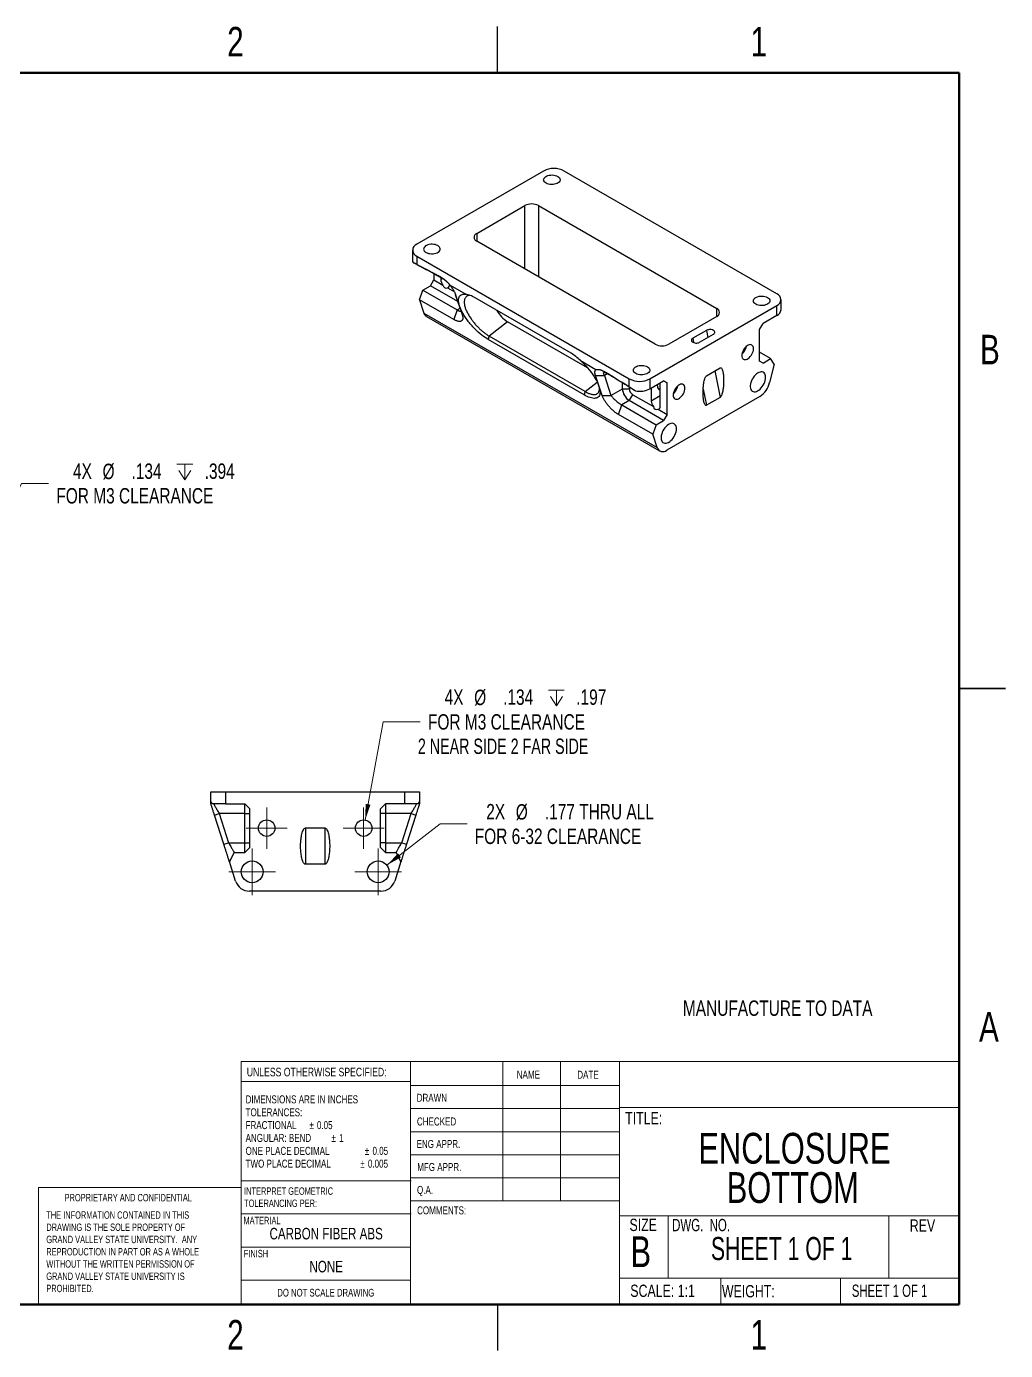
# Model space of a CAD drawing. Header units: inches. Extents: x 0.1 to 16.9, y 0.1 to 10.9.
# Drawn here: x 8.93 to 16.88, y 0.12 to 10.88 of the extents above; entities that cross this region are included whole.
import ezdxf

# ---------------------------------------------------------------- set-up
doc = ezdxf.new("R2010")
doc.units = ezdxf.units.IN
doc.header["$MEASUREMENT"] = 0
doc.styles.add('SLDTEXTSTYLE0', font='TXT', dxfattribs={"width": 0.75})
doc.styles.add('SLDTEXTSTYLE1', font='TXT', dxfattribs={"width": 0.6875})
doc.styles.add('SLDTEXTSTYLE2', font='TXT', dxfattribs={"width": 0.694444})
doc.styles.add('SLDTEXTSTYLE3', font='TXT', dxfattribs={"width": 0.693182})
doc.dimstyles.new('SLDDIMSTYLE1', dxfattribs={"dimtxt": 0.125, "dimasz": 0.13, "dimexe": 0, "dimexo": 0.0625, "dimgap": 0.03125, "dimtad": 0, "dimtih": 1, "dimtoh": 1, "dimdec": 3, "dimrnd": 1e-09, "dimzin": 12, "dimdsep": 46, "dimtxsty": 'SLDTEXTSTYLE0', "dimsah": 1, "dimcen": 0, "dimadec": 0, "dimazin": 3, "dimtfac": 1, "dimtdec": 3, "dimtofl": 0, "dimtmove": 0, "dimatfit": 3, "dimfxl": 1, "dimfrac": 2, "dimtolj": 1, "dimtzin": 12, "dimarcsym": 0})

# ---------------------------------------------------------------- blocks, each defined once
blk = doc.blocks.new('SW_NOTE_0')
at = {"color": 0, "linetype": 'Continuous', "lineweight": 0, "char_height": 0.25, "attachment_point": 2, "style": 'SLDTEXTSTYLE0'}
for s, insert in [('ENCLOSURE', (0.941, 0.322)), ('BOTTOM', (0.927, 0.003))]:
    blk.add_mtext(s, dxfattribs=dict(at, insert=insert))
blk = doc.blocks.new('SW_NOTE_1')
at = {"color": 0, "linetype": 'Continuous', "lineweight": 0, "char_height": 0.06, "attachment_point": 1, "style": 'SLDTEXTSTYLE0'}
for s, insert in [('INTERPRET GEOMETRIC', (0, 0.077)), ('TOLERANCING PER:', (0, -0.022))]:
    blk.add_mtext(s, dxfattribs=dict(at, insert=insert))
blk = doc.blocks.new('SW_NOTE_2')
at = {"color": 0, "linetype": 'Continuous', "lineweight": 0, "char_height": 0.065, "attachment_point": 1, "style": 'SLDTEXTSTYLE0'}
for s, insert in [('DIMENSIONS ARE IN INCHES', (0, 0.084)), ('TOLERANCES:', (0, -0.021)), ('FRACTIONAL', (0, -0.125)), ('%%p', (0.518, -0.125)), ('0.05', (0.579, -0.125)), ('ANGULAR: BEND', (0, -0.229)), ('%%p', (0.697, -0.229)), ('1', (0.759, -0.229)), ('ONE PLACE DECIMAL', (0, -0.334)), ('%%p', (0.968, -0.334)), ('0.05', (1.03, -0.334)), ('TWO PLACE DECIMAL', (0, -0.438)), ('%%p', (0.931, -0.438)), ('0.005', (0.993, -0.438))]:
    blk.add_mtext(s, dxfattribs=dict(at, insert=insert))
blk = doc.blocks.new('SW_NOTE_3')
at = {"color": 0, "linetype": 'Continuous', "lineweight": 0, "char_height": 0.06, "attachment_point": 1, "style": 'SLDTEXTSTYLE0'}
for s, insert in [('THE INFORMATION CONTAINED IN THIS', (0, 0.077)), ('DRAWING IS THE SOLE PROPERTY OF', (0, -0.022)), ('GRAND VALLEY STATE UNIVERSITY.  ANY', (0, -0.121)), ('WITHOUT THE WRITTEN PERMISSION OF', (0, -0.32)), ('REPRODUCTION IN PART OR AS A WHOLE', (0, -0.221)), ('GRAND VALLEY STATE UNIVERSITY IS', (0, -0.42)), ('PROHIBITED.', (0, -0.519))]:
    blk.add_mtext(s, dxfattribs=dict(at, insert=insert))
blk = doc.blocks.new('SW_SYMBOL_HOLE_DEPTH')
at = {"color": 0, "linetype": 'Continuous', "lineweight": 18}
for p, q in [((0, 34.4), (31.5, 34.4)), ((15.7, 34.4), (15.7, 3)), ((3.9, 21.9), (15.7, 3)), ((27.6, 21.9), (15.7, 3))]:
    blk.add_line(p, q, dxfattribs=at)
blk = doc.blocks.new('_D_2')
at = {"color": 7, "linetype": 'Continuous', "lineweight": 18}
for p, q in [((8.689, 6.741), (8.887, 7.166)), ((8.887, 7.166), (9.106, 7.166))]:
    blk.add_line(p, q, dxfattribs=at)
blk.add_solid([(8.689, 6.741), (8.762, 6.85), (8.726, 6.867)], dxfattribs=at)
at = {"color": 7, "linetype": 'Continuous', "lineweight": 18, "xscale": 0.0040555664, "yscale": 0.0040555664, "zscale": 0.0040555664}
blk.add_blockref('SW_SYMBOL_HOLE_DEPTH', (10.148, 7.182), dxfattribs=at)
at = {"color": 7, "linetype": 'Continuous', "lineweight": 18, "char_height": 0.125, "attachment_point": 1, "style": 'SLDTEXTSTYLE0'}
for s, insert in [('4X', (9.304, 7.328)), ('%%c', (9.544, 7.326)), ('.134', (9.779, 7.328)), ('.394', (10.373, 7.328)), ('FOR M3 CLEARANCE', (9.169, 7.128))]:
    blk.add_mtext(s, dxfattribs=dict(at, insert=insert))
blk = doc.blocks.new('_D_5')
at = {"color": 7, "linetype": 'Continuous', "lineweight": 18}
for p, q in [((11.676, 4.432), (11.822, 5.231)), ((11.822, 5.231), (12.123, 5.231))]:
    blk.add_line(p, q, dxfattribs=at)
blk.add_solid([(11.676, 4.432), (11.719, 4.557), (11.68, 4.564)], dxfattribs=at)
at = {"color": 7, "linetype": 'Continuous', "lineweight": 18, "xscale": 0.0040555664, "yscale": 0.0040555664, "zscale": 0.0040555664}
blk.add_blockref('SW_SYMBOL_HOLE_DEPTH', (13.165, 5.347), dxfattribs=at)
at = {"color": 7, "linetype": 'Continuous', "lineweight": 18, "char_height": 0.125, "attachment_point": 1}
for s, insert, style in [('4X', (12.321, 5.493), 'SLDTEXTSTYLE0'), ('%%c', (12.561, 5.491), 'SLDTEXTSTYLE0'), ('.134', (12.796, 5.493), 'SLDTEXTSTYLE0'), ('.197', (13.39, 5.493), 'SLDTEXTSTYLE0'), ('FOR M3 CLEARANCE', (12.186, 5.292), 'SLDTEXTSTYLE0'), ('2 NEAR SIDE 2 FAR SIDE', (12.104, 5.094), 'SLDTEXTSTYLE3')]:
    blk.add_mtext(s, dxfattribs=dict(at, insert=insert, style=style))
blk = doc.blocks.new('_D_6')
at = {"color": 7, "linetype": 'Continuous', "lineweight": 18}
for p, q in [((11.852, 4.066), (12.285, 4.401)), ((12.285, 4.401), (12.503, 4.401))]:
    blk.add_line(p, q, dxfattribs=at)
blk.add_solid([(11.852, 4.066), (11.967, 4.13), (11.943, 4.162)], dxfattribs=at)
at = {"color": 7, "linetype": 'Continuous', "lineweight": 18, "char_height": 0.125, "attachment_point": 1, "style": 'SLDTEXTSTYLE0'}
for s, insert in [('2X', (12.659, 4.563)), ('%%c', (12.899, 4.561)), ('.177 THRU ALL', (13.135, 4.563)), ('FOR 6-32 CLEARANCE', (12.566, 4.363))]:
    blk.add_mtext(s, dxfattribs=dict(at, insert=insert))
blk = doc.blocks.new('SW_CENTERMARKSYMBOL_4')
at = {"color": 0, "linetype": 'Continuous', "lineweight": 0}
for p, q in [((0, 0.1), (0, 0.189)), ((-0.1, 0), (-0.189, 0)), ((0, 0), (-0.1, 0)), ((0, 0), (0, 0.1)), ((0, 0), (0, -0.1)), ((0, 0), (0.1, 0)), ((0.1, 0), (0.189, 0)), ((0, -0.1), (0, -0.189))]:
    blk.add_line(p, q, dxfattribs=at)
blk = doc.blocks.new('SW_CENTERMARKSYMBOL_5')
at = {"color": 0, "linetype": 'Continuous', "lineweight": 0}
for p, q in [((0, 0.1), (0, 0.189)), ((-0.1, 0), (-0.189, 0)), ((0, 0), (-0.1, 0)), ((0, 0), (0, 0.1)), ((0, 0), (0, -0.1)), ((0, 0), (0.1, 0)), ((0.1, 0), (0.189, 0)), ((0, -0.1), (0, -0.189))]:
    blk.add_line(p, q, dxfattribs=at)
blk = doc.blocks.new('SW_CENTERMARKSYMBOL_6')
at = {"color": 0, "linetype": 'Continuous', "lineweight": 0}
for p, q in [((0, 0.1), (0, 0.167)), ((-0.1, 0), (-0.167, 0)), ((0, 0), (-0.1, 0)), ((0, 0), (0, 0.1)), ((0, 0), (0, -0.1)), ((0, 0), (0.1, 0)), ((0.1, 0), (0.167, 0)), ((0, -0.1), (0, -0.167))]:
    blk.add_line(p, q, dxfattribs=at)
blk = doc.blocks.new('SW_CENTERMARKSYMBOL_7')
at = {"color": 0, "linetype": 'Continuous', "lineweight": 0}
for p, q in [((0, 0.1), (0, 0.167)), ((-0.1, 0), (-0.167, 0)), ((0, 0), (-0.1, 0)), ((0, 0), (0, 0.1)), ((0, 0), (0, -0.1)), ((0, 0), (0.1, 0)), ((0.1, 0), (0.167, 0)), ((0, -0.1), (0, -0.167))]:
    blk.add_line(p, q, dxfattribs=at)

msp = doc.modelspace()

# ---------------------------------------------------------------- linework, layer by layer
at = {"color": 7, "linetype": 'Continuous', "lineweight": 25}
for p, q in [((12.75, 10.5), (12.75, 10.875)), ((13.1249, 9.7025), (12.0948, 9.1079)), ((15.0179, 8.7061), (13.2919, 9.7025)), ((12.582, 9.1963), (12.9717, 9.4213)), ((13.0831, 9.4213), (14.5307, 8.5856)), ((12.0602, 9.0597), (12.0602, 8.9793)), ((14.0296, 8.2963), (12.582, 9.132)), ((12.0948, 9.0114), (13.8208, 8.015)), ((12.0948, 9.0114), (12.0948, 8.9457)), ((12.2062, 8.7703), (12.234, 8.8185)), ((12.234, 8.8675), (12.234, 8.8185)), ((12.234, 8.8185), (12.3066, 8.7766)), ((12.2897, 8.8366), (12.2897, 8.8217)), ((12.1174, 8.6578), (12.1447, 8.7348)), ((12.1447, 8.7348), (12.2062, 8.7703)), ((12.1447, 8.7348), (12.4231, 8.5741)), ((12.429, 8.6417), (12.2062, 8.7703)), ((12.3452, 8.7544), (12.3996, 8.7229)), ((12.3661, 8.7744), (12.4921, 8.7017)), ((12.1174, 8.6578), (12.1531, 8.5495)), ((12.3958, 8.4971), (12.1174, 8.6578)), ((12.4103, 8.6984), (12.4637, 8.5363)), ((12.4468, 8.5878), (12.4103, 8.6984)), ((12.9578, 8.4484), (12.5681, 8.6734)), ((13.9879, 8.015), (15.0179, 8.6097)), ((15.0179, 8.5293), (15.0179, 8.6097)), ((15.0525, 8.5775), (15.0525, 8.6579)), ((12.1531, 8.5495), (14.0461, 7.4567)), ((12.1736, 8.5225), (14.0666, 7.4297)), ((12.4231, 8.5741), (12.3958, 8.4971)), ((12.4468, 8.5878), (12.4637, 8.5363)), ((14.5307, 8.5213), (14.141, 8.2963)), ((15.0179, 8.5293), (14.9065, 8.465)), ((12.8326, 8.4786), (12.6831, 8.3619)), ((13.4821, 8.1037), (12.8326, 8.4786)), ((13.3476, 8.2234), (12.9578, 8.4484)), ((14.4472, 8.4088), (14.3359, 8.3445)), ((14.8787, 8.4168), (14.9065, 8.465)), ((14.8787, 8.1596), (14.8787, 8.4168)), ((13.4543, 7.8844), (12.6748, 8.3344)), ((13.4626, 7.9119), (12.6831, 8.3619)), ((14.3915, 8.3123), (14.5029, 8.3766)), ((14.968, 8.179), (14.8787, 8.2306)), ((14.9065, 8.1435), (14.968, 8.179)), ((14.9954, 8.1336), (14.968, 8.179)), ((13.4236, 8.164), (13.5495, 8.0913)), ((14.4472, 8.0403), (14.5586, 8.1045)), ((14.9065, 8.1435), (14.8787, 8.1596)), ((14.9954, 8.1336), (14.9596, 7.9841)), ((13.5466, 8.0424), (13.6182, 8.0427)), ((13.6001, 7.8804), (13.5466, 8.0424)), ((13.6182, 8.0427), (13.6717, 7.8807)), ((13.7652, 7.9346), (13.7652, 7.9819)), ((13.8208, 7.9493), (13.8208, 8.015)), ((13.9879, 8.015), (13.9879, 7.9347)), ((13.9879, 7.9347), (14.0992, 7.999)), ((14.0713, 7.9828), (14.0714, 7.9797)), ((14.0714, 7.7932), (14.0714, 7.9797)), ((14.0992, 7.999), (14.1271, 7.9829)), ((14.1271, 7.9829), (14.0992, 7.9989)), ((14.1271, 7.7257), (14.1271, 7.9829)), ((13.6001, 7.8804), (13.6717, 7.8807)), ((13.6717, 7.8807), (13.7652, 7.9346)), ((13.7652, 7.9346), (13.8208, 7.9346)), ((13.8208, 7.9476), (13.8208, 7.9346)), ((13.8208, 7.8382), (13.8487, 7.8864)), ((13.8487, 7.8864), (14.0159, 7.7899)), ((13.999, 7.9411), (13.999, 7.835)), ((14.8801, 7.8711), (14.1257, 7.4356)), ((14.5586, 7.8646), (14.4472, 7.8003)), ((13.732, 7.7257), (13.7593, 7.8027)), ((13.8208, 7.8382), (13.7593, 7.8027)), ((13.7593, 7.8027), (14.0377, 7.642)), ((14.0992, 7.6775), (13.8208, 7.8382)), ((14.0545, 7.7676), (14.1271, 7.7257)), ((14.0104, 7.565), (13.732, 7.7257)), ((14.0377, 7.642), (14.0104, 7.565)), ((14.0377, 7.642), (14.0992, 7.6775)), ((14.1271, 7.7257), (14.0992, 7.6775)), ((14.0461, 7.4567), (14.0104, 7.565)), ((16.5, 5.5), (16.875, 5.5)), ((16.875, 5.5), (16.5, 5.5)), ((10.4236, 4.6619), (10.5417, 4.6619)), ((10.4236, 4.5813), (10.4236, 4.6619)), ((10.5417, 4.6619), (10.5417, 4.5634)), ((10.5417, 4.6619), (11.9984, 4.6619)), ((11.9984, 4.5634), (11.9984, 4.6619)), ((11.9984, 4.6619), (12.1165, 4.6619)), ((12.1165, 4.6619), (12.1165, 4.5813)), ((10.5417, 4.5634), (10.4369, 4.5634)), ((10.5417, 4.5634), (10.6992, 4.5634)), ((10.6992, 4.5634), (10.7386, 4.5241)), ((10.6992, 4.4847), (10.6992, 4.5634)), ((10.7386, 4.2091), (10.7386, 4.5241)), ((11.8016, 4.5241), (11.8409, 4.5634)), ((11.8016, 4.2091), (11.8016, 4.5241)), ((11.9984, 4.5634), (11.8409, 4.5634)), ((11.8409, 4.5634), (11.8409, 4.4847)), ((12.1032, 4.5634), (11.9984, 4.5634)), ((10.4528, 4.4723), (10.4914, 4.4847)), ((10.5284, 4.2361), (10.4528, 4.4723)), ((10.6992, 4.4847), (10.4914, 4.4847)), ((10.4914, 4.4847), (10.567, 4.2485)), ((10.6992, 4.4847), (10.7386, 4.4847)), ((10.6992, 4.2485), (10.6992, 4.4847)), ((11.8409, 4.4847), (11.8016, 4.4847)), ((12.0487, 4.4847), (11.8409, 4.4847)), ((11.8409, 4.4847), (11.8409, 4.2485)), ((11.9732, 4.2485), (12.0487, 4.4847)), ((12.0874, 4.4723), (12.0118, 4.2361)), ((12.0487, 4.4847), (12.0874, 4.4723)), ((11.1913, 4.368), (11.3488, 4.368)), ((10.5284, 4.2361), (10.567, 4.2485)), ((10.567, 4.2485), (10.6992, 4.2485)), ((10.6992, 4.1697), (10.6992, 4.2485)), ((10.6992, 4.2485), (10.7386, 4.2485)), ((10.7386, 4.2091), (10.6992, 4.1697)), ((11.8409, 4.2485), (11.8016, 4.2485)), ((11.8409, 4.1697), (11.8016, 4.2091)), ((11.8409, 4.2485), (11.8409, 4.1697)), ((11.8409, 4.2485), (11.9732, 4.2485)), ((11.9732, 4.2485), (12.0118, 4.2361)), ((10.6122, 4.1697), (10.5736, 4.0947)), ((10.6241, 3.9369), (10.5736, 4.0947)), ((10.6122, 4.1697), (10.6992, 4.1697)), ((11.8409, 4.1697), (11.9279, 4.1697)), ((11.9665, 4.0947), (11.916, 3.9369)), ((11.9665, 4.0947), (11.9279, 4.1697)), ((11.3488, 4.0741), (11.1913, 4.0741)), ((11.8035, 3.8548), (10.7366, 3.8548)), ((12.75, 0.5), (12.75, 0.125))]:
    msp.add_line(p, q, dxfattribs=at)
at = {"color": 7, "linetype": 'Continuous', "lineweight": 50}
for p, q in [((0.5, 10.5), (16.5, 10.5)), ((16.5, 10.5), (16.5, 0.5)), ((16.5, 0.5), (0.5, 0.5))]:
    msp.add_line(p, q, dxfattribs=at)
at = {"color": 8, "linetype": 'Continuous', "lineweight": 25}
for p, q in [((12.9717, 8.907), (12.9717, 9.4213)), ((13.0831, 9.4213), (13.0831, 8.8427)), ((12.582, 9.1963), (12.582, 9.132)), ((12.3028, 8.8293), (12.2897, 8.8217)), ((12.4231, 8.5741), (12.4468, 8.5878)), ((14.5307, 8.5213), (14.5307, 8.5856)), ((14.4472, 8.4088), (14.459, 8.3513)), ((14.3359, 8.3445), (14.3431, 8.3091)), ((14.5146, 8.0792), (14.5586, 7.8646)), ((13.4626, 7.9119), (13.5598, 7.9878)), ((13.6419, 8.0564), (13.6182, 8.0427)), ((14.0714, 7.8768), (13.999, 7.835)), ((14.4202, 7.9322), (14.4472, 7.8003)), ((11.1913, 4.368), (11.1913, 4.0741)), ((11.3488, 4.368), (11.3488, 4.0741))]:
    msp.add_line(p, q, dxfattribs=at)
at = {"color": 7, "linetype": 'Continuous', "lineweight": 18}
for p, q in [((10.6683, 0.5), (10.6683, 2.4717)), ((10.6683, 2.4717), (16.5, 2.4717)), ((12.0452, 2.4717), (12.0452, 0.5)), ((12.7937, 2.4717), (12.7937, 1.3393)), ((13.2622, 2.4717), (13.2622, 1.3393)), ((13.7413, 2.4717), (13.7413, 0.5)), ((12.0452, 2.31), (10.6683, 2.31)), ((12.0452, 2.2768), (13.7413, 2.2768)), ((12.0452, 2.0893), (13.7413, 2.0893)), ((13.7413, 2.0972), (16.5, 2.0972)), ((12.0452, 1.9018), (13.7413, 1.9018)), ((13.7413, 1.7143), (12.0452, 1.7143)), ((13.7413, 1.5268), (12.0452, 1.5268)), ((9.0252, 0.5), (9.0252, 1.4485)), ((10.6683, 1.4485), (9.0252, 1.4485)), ((10.6683, 1.5037), (12.0497, 1.5037)), ((13.7413, 1.3393), (12.0497, 1.3393)), ((10.6683, 1.2337), (12.0497, 1.2337)), ((13.7413, 1.2199), (16.5, 1.2199)), ((14.1368, 1.2199), (14.1368, 0.7129)), ((15.9281, 1.2199), (15.9281, 0.7129)), ((10.6683, 0.9637), (12.0452, 0.9637)), ((10.6683, 0.6973), (12.0452, 0.6973)), ((13.7413, 0.7129), (16.5, 0.7129)), ((14.5644, 0.7129), (14.5644, 0.5)), ((15.5363, 0.7129), (15.5363, 0.5))]:
    msp.add_line(p, q, dxfattribs=at)
at = {"color": 7, "linetype": 'Continuous', "lineweight": 25, "flags": 128}
for points in [[(13.1447, 9.6043), (13.1368, 9.6098), (13.1308, 9.616), (13.1268, 9.6228), (13.1251, 9.6298), (13.1257, 9.6369), (13.1285, 9.6439), (13.1335, 9.6504), (13.1405, 9.6563), (13.1492, 9.6613), (13.1594, 9.6654), (13.1707, 9.6682), (13.1827, 9.6699), (13.1951, 9.6702), (13.2073, 9.6692), (13.219, 9.6669), (13.2298, 9.6635), (13.2393, 9.6589), (13.2472, 9.6534), (13.2532, 9.6472), (13.2571, 9.6404), (13.2589, 9.6334), (13.2583, 9.6263), (13.2555, 9.6193), (13.2505, 9.6128), (13.2435, 9.6069), (13.2348, 9.6019), (13.2246, 9.5978), (13.2133, 9.595), (13.2012, 9.5933), (13.1889, 9.593), (13.1767, 9.594), (13.165, 9.5963), (13.1542, 9.5997), (13.1447, 9.6043)], [(12.1703, 9.0418), (12.1798, 9.0372), (12.1906, 9.0338), (12.2023, 9.0315), (12.2145, 9.0305), (12.2269, 9.0308), (12.2389, 9.0325), (12.2502, 9.0354), (12.2604, 9.0394), (12.2691, 9.0444), (12.2761, 9.0503), (12.2811, 9.0568), (12.2839, 9.0638), (12.2845, 9.0709), (12.2828, 9.078), (12.2789, 9.0847), (12.2729, 9.0909), (12.265, 9.0964), (12.2555, 9.101), (12.2447, 9.1045), (12.233, 9.1067), (12.2207, 9.1077), (12.2084, 9.1074), (12.1964, 9.1057), (12.1851, 9.1029), (12.1749, 9.0988), (12.1661, 9.0938), (12.1592, 9.0879), (12.1542, 9.0814), (12.1513, 9.0744), (12.1508, 9.0673), (12.1525, 9.0603), (12.1564, 9.0535), (12.1624, 9.0473), (12.1703, 9.0418)], [(14.8478, 8.6211), (14.8399, 8.6266), (14.8339, 8.6328), (14.8299, 8.6396), (14.8282, 8.6466), (14.8288, 8.6538), (14.8316, 8.6607), (14.8366, 8.6672), (14.8436, 8.6731), (14.8523, 8.6781), (14.8625, 8.6822), (14.8738, 8.6851), (14.8858, 8.6867), (14.8982, 8.687), (14.9104, 8.686), (14.9221, 8.6838), (14.9329, 8.6803), (14.9424, 8.6757), (14.9503, 8.6703), (14.9563, 8.664), (14.9602, 8.6573), (14.962, 8.6502), (14.9614, 8.6431), (14.9586, 8.6361), (14.9536, 8.6296), (14.9466, 8.6237), (14.9379, 8.6187), (14.9277, 8.6147), (14.9164, 8.6118), (14.9043, 8.6102), (14.892, 8.6098), (14.8798, 8.6108), (14.8681, 8.6131), (14.8573, 8.6165), (14.8478, 8.6211)], [(14.8286, 8.2593), (14.8278, 8.2689), (14.8254, 8.2772), (14.8215, 8.284), (14.8162, 8.289), (14.8098, 8.292), (14.8024, 8.2931), (14.7942, 8.292), (14.7856, 8.2889), (14.7769, 8.2839), (14.7683, 8.277), (14.7602, 8.2687), (14.7528, 8.2591), (14.7463, 8.2486), (14.741, 8.2375), (14.7371, 8.2262), (14.7348, 8.2151), (14.7339, 8.2046), (14.7348, 8.1951), (14.7371, 8.1867), (14.741, 8.18), (14.7463, 8.1749), (14.7528, 8.1719), (14.7602, 8.1709), (14.7683, 8.1719), (14.7769, 8.175), (14.7856, 8.1801), (14.7942, 8.1869), (14.8024, 8.1952), (14.8098, 8.2048), (14.8162, 8.2153), (14.8215, 8.2264), (14.8254, 8.2377), (14.8278, 8.2488), (14.8286, 8.2593)], [(13.8734, 8.0586), (13.8655, 8.0641), (13.8595, 8.0703), (13.8556, 8.0771), (13.8539, 8.0841), (13.8544, 8.0913), (13.8573, 8.0982), (13.8623, 8.1047), (13.8692, 8.1106), (13.878, 8.1157), (13.8882, 8.1197), (13.8995, 8.1226), (13.9115, 8.1242), (13.9238, 8.1245), (13.9361, 8.1235), (13.9478, 8.1213), (13.9586, 8.1178), (13.9681, 8.1133), (13.9759, 8.1078), (13.982, 8.1015), (13.9859, 8.0948), (13.9876, 8.0877), (13.987, 8.0806), (13.9842, 8.0737), (13.9792, 8.0671), (13.9722, 8.0612), (13.9635, 8.0562), (13.9533, 8.0522), (13.942, 8.0493), (13.93, 8.0477), (13.9176, 8.0473), (13.9054, 8.0483), (13.8937, 8.0506), (13.8829, 8.0541), (13.8734, 8.0586)], [(14.9274, 8.027), (14.9266, 8.0381), (14.9242, 8.048), (14.9203, 8.0565), (14.9149, 8.0632), (14.9082, 8.0681), (14.9004, 8.0709), (14.8916, 8.0717), (14.8822, 8.0704), (14.8723, 8.067), (14.8623, 8.0617), (14.8523, 8.0545), (14.8426, 8.0457), (14.8335, 8.0354), (14.8252, 8.024), (14.8179, 8.0117), (14.8118, 7.9989), (14.8072, 7.9859), (14.804, 7.973), (14.8024, 7.9606), (14.8024, 7.949), (14.804, 7.9384), (14.8072, 7.9292), (14.8118, 7.9216), (14.8179, 7.9158), (14.8252, 7.9119), (14.8335, 7.9101), (14.8426, 7.9104), (14.8523, 7.9127), (14.8623, 7.9171), (14.8723, 7.9234), (14.8822, 7.9314), (14.8916, 7.941), (14.9004, 7.9519), (14.9082, 7.9637), (14.9149, 7.9763), (14.9203, 7.9892), (14.9242, 8.0022), (14.9266, 8.0149), (14.9274, 8.027)], [(14.0491, 7.9571), (14.0499, 7.9676), (14.0504, 7.9708)], [(14.2718, 7.9379), (14.271, 7.9474), (14.2686, 7.9558), (14.2647, 7.9625), (14.2595, 7.9675), (14.253, 7.9706), (14.2456, 7.9716), (14.2374, 7.9706), (14.2289, 7.9675), (14.2201, 7.9624), (14.2115, 7.9556), (14.2034, 7.9473), (14.196, 7.9377), (14.1895, 7.9272), (14.1843, 7.9161), (14.1804, 7.9048), (14.178, 7.8937), (14.1772, 7.8832), (14.178, 7.8736), (14.1804, 7.8653), (14.1843, 7.8585), (14.1895, 7.8535), (14.196, 7.8505), (14.2034, 7.8494), (14.2115, 7.8505), (14.2201, 7.8536), (14.2289, 7.8586), (14.2374, 7.8654), (14.2456, 7.8738), (14.253, 7.8834), (14.2595, 7.8939), (14.2647, 7.905), (14.2686, 7.9163), (14.271, 7.9273), (14.2718, 7.9379)], [(14.0579, 7.9305), (14.0642, 7.9298), (14.0714, 7.9306)], [(14.2036, 7.6092), (14.2028, 7.6203), (14.2004, 7.6302), (14.1964, 7.6386), (14.1911, 7.6454), (14.1844, 7.6502), (14.1766, 7.6531), (14.1678, 7.6538), (14.1584, 7.6525), (14.1485, 7.6492), (14.1385, 7.6438), (14.1285, 7.6366), (14.1188, 7.6278), (14.1097, 7.6176), (14.1014, 7.6062), (14.0941, 7.5939), (14.088, 7.5811), (14.0834, 7.5681), (14.0802, 7.5552), (14.0785, 7.5428), (14.0785, 7.5311), (14.0802, 7.5206), (14.0834, 7.5114), (14.088, 7.5038), (14.0941, 7.498), (14.1014, 7.4941), (14.1097, 7.4923), (14.1188, 7.4925), (14.1285, 7.4949), (14.1385, 7.4993), (14.1485, 7.5056), (14.1584, 7.5136), (14.1678, 7.5231), (14.1766, 7.534), (14.1844, 7.5459), (14.1911, 7.5585), (14.1964, 7.5714), (14.2004, 7.5844), (14.2028, 7.5971), (14.2036, 7.6092)]]:
    msp.add_lwpolyline(points, dxfattribs=at)
at = {"color": 7, "linetype": 'Continuous', "lineweight": 25}
for centre, radius in [((10.8764, 4.3666), 0.0669), ((11.6638, 4.3666), 0.0669), ((10.7583, 4.0122), 0.0886), ((11.7819, 4.0122), 0.0886)]:
    msp.add_circle(centre, radius, dxfattribs=at)
for centre, radius, start, end in [((13.2084, 9.5421), 0.1808, 62.49147, 117.50851), ((13.0274, 9.3144), 0.1205, 62.48055, 117.51944), ((12.5945, 9.1641), 0.0345, 111.31261, 248.68744), ((12.1136, 9.0597), 0.0517, 111.26835, 248.73171), ((12.1023, 8.9795), 0.0421, 180.32291, 209.59195), ((12.3677, 8.8252), 0.078, 182.55811, 218.51662), ((12.3395, 8.7765), 0.0228, 284.35828, 8.77796), ((14.9991, 8.6579), 0.0517, 291.26835, 68.73171), ((12.1978, 8.5622), 0.0464, 195.83328, 238.6108), ((12.9606, 8.6854), 0.2432, 208.15876, 238.22159), ((14.5182, 8.5534), 0.0345, 291.31261, 68.68744), ((14.9935, 8.5833), 0.0593, 294.31084, 354.36908), ((13.0159, 8.2464), 0.3523, 160.86459, 165.5328), ((14.0853, 8.4031), 0.1205, 242.48055, 297.51944), ((14.6658, 8.2986), 0.1077, 309.83508, 350.1703), ((14.8281, 8.2734), 0.0779, 191.58068, 204.18573), ((13.9043, 8.1754), 0.1808, 242.49147, 297.50851), ((14.0785, 7.9525), 0.0298, 171.07081, 256.15124), ((14.1091, 7.9772), 0.1077, 309.83509, 350.17031), ((14.7796, 8.0263), 0.1849, 302.91165, 346.78796), ((13.7954, 7.7964), 0.3523, 160.86459, 165.5328), ((13.8855, 7.9398), 0.1205, 182.47643, 237.52359), ((13.8813, 7.9374), 0.0605, 182.6055, 237.3945), ((13.9043, 8.0969), 0.1825, 258.78625, 297.27389), ((14.077, 7.8385), 0.078, 182.55792, 218.51671), ((14.0488, 7.7897), 0.0228, 284.35839, 8.77763), ((14.0932, 7.4738), 0.0501, 199.91224, 310.33541), ((10.7366, 3.9729), 0.1181, 197.74467, 270), ((11.8035, 3.9729), 0.1181, 270, 342.25533)]:
    msp.add_arc(centre, radius, start, end, dxfattribs=at)
for centre in [(12.3565, 8.8185), (14.0658, 7.8318)]:
    msp.add_ellipse(centre, major_axis=(0.0362, 0.0627), ratio=0.5773346, start_param=2.5795635, end_param=3.7037031, dxfattribs=at)
for points, knots in [([(12.0657, 8.9587), (12.0662, 8.9586), (12.0671, 8.9583), (12.0687, 8.9577), (12.0716, 8.9567), (12.0755, 8.9551), (12.0806, 8.9527), (12.0849, 8.9507), (12.0896, 8.9484), (12.0931, 8.9466), (12.0948, 8.9457)], [0, 0, 0, 0, 0.08569624, 0.16888227, 0.24962174, 0.49760376, 0.62490984, 0.74883326, 0.87528397, 1, 1, 1, 1]), ([(12.3056, 8.8278), (12.3044, 8.8285), (12.302, 8.8299), (12.297, 8.8326), (12.2884, 8.8375), (12.271, 8.8471), (12.2363, 8.8664), (12.1872, 8.8932), (12.127, 8.9259), (12.0867, 8.9475), (12.0657, 8.9587)], [0, 0, 0, 0, 0.0156258, 0.0312509, 0.0625011, 0.1250017, 0.2500016, 0.4999998, 0.7401392, 1, 1, 1, 1]), ([(12.0948, 8.9457), (12.1185, 8.9332), (12.1643, 8.9092), (12.2216, 8.8789), (12.2575, 8.8598), (12.2737, 8.8512), (12.2794, 8.8481), (12.2857, 8.8448), (12.2925, 8.841), (12.304, 8.8338), (12.3182, 8.8236), (12.3322, 8.8116), (12.343, 8.8011), (12.3509, 8.7927), (12.3587, 8.7839), (12.3637, 8.7776), (12.3661, 8.7744)], [0, 0, 0, 0, 0.25809151, 0.49994493, 0.62493072, 0.64992728, 0.6763974, 0.68742145, 0.71867875, 0.74990477, 0.81257454, 0.87473434, 0.90596195, 0.93706547, 0.96852786, 1, 1, 1, 1]), ([(12.3398, 8.8039), (12.3363, 8.8066), (12.3288, 8.8126), (12.317, 8.8209), (12.3094, 8.8255), (12.3056, 8.8278)], [0, 0, 0, 0, 0.2979317, 0.6510948, 1, 1, 1, 1]), ([(12.3661, 8.7744), (12.3674, 8.7728), (12.37, 8.7696), (12.3737, 8.7646), (12.3773, 8.7597), (12.3819, 8.7531), (12.3874, 8.7449), (12.3933, 8.7351), (12.3987, 8.7255), (12.4033, 8.7161), (12.4066, 8.7085), (12.4088, 8.7027), (12.4098, 8.6998), (12.4103, 8.6984)], [0, 0, 0, 0, 0.0617967, 0.1236302, 0.1856159, 0.247868, 0.3723952, 0.4974604, 0.6227296, 0.7483683, 0.874126, 0.9370374, 1, 1, 1, 1]), ([(12.6748, 8.3344), (12.659, 8.3435), (12.6416, 8.3553), (12.6044, 8.3845), (12.5848, 8.402), (12.546, 8.4415), (12.5268, 8.4636), (12.5008, 8.498), (12.4926, 8.5096), (12.4775, 8.533), (12.4706, 8.5447), (12.4585, 8.5676), (12.4532, 8.5788), (12.4445, 8.6004), (12.441, 8.6107), (12.4337, 8.6397), (12.4328, 8.6565), (12.4388, 8.6825), (12.4456, 8.6917), (12.4652, 8.7023), (12.4779, 8.7036), (12.4921, 8.7017)], [0, 0, 0, 0, 0.125, 0.125, 0.25, 0.25, 0.375, 0.375, 0.4375, 0.4375, 0.5, 0.5, 0.5625, 0.5625, 0.625, 0.625, 0.75, 0.75, 0.875, 0.875, 1, 1, 1, 1]), ([(12.5226, 8.694), (12.5191, 8.6932), (12.513, 8.6918), (12.5022, 8.6865), (12.4935, 8.6795), (12.487, 8.6697), (12.4833, 8.6611), (12.481, 8.6515), (12.4799, 8.6409), (12.4803, 8.6292), (12.482, 8.6168), (12.485, 8.6038), (12.4891, 8.5902), (12.4944, 8.576), (12.5008, 8.5615), (12.5082, 8.547), (12.5164, 8.5324), (12.5255, 8.5175), (12.5348, 8.5036), (12.5466, 8.4872), (12.5613, 8.4684), (12.5772, 8.4502), (12.5936, 8.4328), (12.6105, 8.4164), (12.6312, 8.3982), (12.6522, 8.3818), (12.6695, 8.3699), (12.6797, 8.3639), (12.6831, 8.3619)], [0, 0, 0, 0, 0.03370271, 0.05918468, 0.1262544, 0.16040917, 0.19513945, 0.2297786, 0.26468887, 0.30043498, 0.3364595, 0.37095225, 0.40568251, 0.44116137, 0.47689822, 0.51031704, 0.54395036, 0.57826398, 0.61281573, 0.63878804, 0.69102591, 0.74370961, 0.76911881, 0.82023419, 0.87180044, 0.92272419, 0.97411155, 1, 1, 1, 1]), ([(12.5681, 8.6734), (12.5551, 8.6809), (12.5422, 8.687), (12.5169, 8.6964), (12.5043, 8.6997), (12.4921, 8.7017)], [0, 0, 0, 0, 0.5, 0.5, 1, 1, 1, 1]), ([(12.4637, 8.5363), (12.4642, 8.5348), (12.4652, 8.5316), (12.4668, 8.5256), (12.4682, 8.5184), (12.4689, 8.5106), (12.4685, 8.5035), (12.4672, 8.4973), (12.4648, 8.492), (12.4615, 8.4878), (12.4572, 8.4845), (12.4521, 8.4823), (12.446, 8.4812), (12.4392, 8.4812), (12.4317, 8.4822), (12.4235, 8.4843), (12.4147, 8.4875), (12.407, 8.491), (12.4006, 8.4943), (12.3974, 8.4962), (12.3958, 8.4971)], [0, 0, 0, 0, 0.03197501, 0.06402132, 0.12796849, 0.19180371, 0.25547651, 0.31894166, 0.38216217, 0.44510928, 0.50776532, 0.57012271, 0.63218626, 0.69397131, 0.75550502, 0.81682384, 0.87797356, 0.93900651, 0.96949928, 1, 1, 1, 1]), ([(12.4231, 8.5741), (12.4243, 8.5734), (12.4267, 8.572), (12.4301, 8.5703), (12.4339, 8.5684), (12.4379, 8.5666), (12.442, 8.5652), (12.4456, 8.5643), (12.4487, 8.5639), (12.4513, 8.564), (12.4525, 8.5645), (12.4531, 8.5648)], [0, 0, 0, 0, 0.0808073, 0.16192689, 0.24347133, 0.36548549, 0.48982391, 0.61378205, 0.74154282, 0.86812021, 1, 1, 1, 1]), ([(14.5029, 8.3766), (14.5052, 8.378), (14.5075, 8.3797), (14.5116, 8.3839), (14.5133, 8.3865), (14.5148, 8.3925), (14.5145, 8.3959), (14.5109, 8.4027), (14.5075, 8.4061), (14.4982, 8.4115), (14.4924, 8.4134), (14.4806, 8.4155), (14.4747, 8.4156), (14.4643, 8.4148), (14.4598, 8.4138), (14.4524, 8.4115), (14.4495, 8.4101), (14.4472, 8.4088)], [0, 0, 0, 0, 0.125, 0.125, 0.25, 0.25, 0.375, 0.375, 0.5, 0.5, 0.625, 0.625, 0.75, 0.75, 0.875, 0.875, 1, 1, 1, 1]), ([(14.3359, 8.3445), (14.3335, 8.3432), (14.3312, 8.3415), (14.3272, 8.3372), (14.3255, 8.3346), (14.324, 8.3286), (14.3242, 8.3252), (14.3278, 8.3184), (14.3312, 8.315), (14.3405, 8.3097), (14.3463, 8.3077), (14.3581, 8.3056), (14.3641, 8.3055), (14.3745, 8.3063), (14.3789, 8.3073), (14.3863, 8.3097), (14.3892, 8.311), (14.3915, 8.3123)], [0, 0, 0, 0, 0.125, 0.125, 0.25, 0.25, 0.375, 0.375, 0.5, 0.5, 0.625, 0.625, 0.75, 0.75, 0.875, 0.875, 1, 1, 1, 1]), ([(13.4236, 8.164), (13.4113, 8.1761), (13.3989, 8.1872), (13.3735, 8.2071), (13.3606, 8.2159), (13.3476, 8.2234)], [0, 0, 0, 0, 0.5, 0.5, 1, 1, 1, 1]), ([(13.4236, 8.164), (13.4429, 8.1465), (13.4627, 8.1265), (13.5001, 8.0829), (13.5177, 8.0596), (13.5477, 8.0128), (13.56, 7.9895), (13.5729, 7.9573), (13.5762, 7.947), (13.581, 7.9278), (13.5823, 7.9188), (13.5831, 7.9025), (13.5825, 7.8951), (13.5793, 7.8823), (13.5768, 7.8768), (13.5666, 7.8633), (13.5564, 7.8582), (13.5315, 7.8555), (13.5169, 7.8577), (13.4861, 7.8677), (13.47, 7.8753), (13.4543, 7.8844)], [0, 0, 0, 0, 0.125, 0.125, 0.25, 0.25, 0.375, 0.375, 0.4375, 0.4375, 0.5, 0.5, 0.5625, 0.5625, 0.625, 0.625, 0.75, 0.75, 0.875, 0.875, 1, 1, 1, 1]), ([(13.5466, 8.0424), (13.5462, 8.0438), (13.5453, 8.0466), (13.5442, 8.0507), (13.5433, 8.0546), (13.5423, 8.0597), (13.5416, 8.0657), (13.5416, 8.0722), (13.5423, 8.0782), (13.5439, 8.0833), (13.5462, 8.0878), (13.5484, 8.0901), (13.5495, 8.0913)], [0, 0, 0, 0, 0.0629292, 0.1257769, 0.188653, 0.2516669, 0.3771004, 0.5025819, 0.6274434, 0.7521815, 0.8762922, 1, 1, 1, 1]), ([(13.5495, 8.0913), (13.5511, 8.0915), (13.5544, 8.0919), (13.5594, 8.0921), (13.5645, 8.0919), (13.5697, 8.0915), (13.5751, 8.0908), (13.5814, 8.0896), (13.5888, 8.0877), (13.6, 8.0839), (13.6114, 8.079), (13.6228, 8.073), (13.6302, 8.0686), (13.6388, 8.0633), (13.6502, 8.0562), (13.6658, 8.0465), (13.6995, 8.0254), (13.7512, 7.9931), (13.7971, 7.9642), (13.8208, 7.9493)], [0, 0, 0, 0, 0.0206265, 0.0412272, 0.0618397, 0.0825015, 0.1032499, 0.1241215, 0.1551046, 0.1865318, 0.2487772, 0.2799277, 0.3112303, 0.3295235, 0.3738457, 0.4358286, 0.4990768, 0.7413559, 1, 1, 1, 1]), ([(13.6419, 8.0564), (13.6407, 8.057), (13.6383, 8.0584), (13.6349, 8.0602), (13.6311, 8.0621), (13.627, 8.0638), (13.6215, 8.0658), (13.6159, 8.0669), (13.6115, 8.066), (13.6094, 8.063), (13.6098, 8.058), (13.6122, 8.0524), (13.6148, 8.0478), (13.6166, 8.045), (13.6176, 8.0435), (13.6182, 8.0427)], [0, 0, 0, 0, 0.0386176, 0.0773648, 0.1162952, 0.1745941, 0.2339665, 0.3540339, 0.4773841, 0.6041918, 0.734112, 0.8663651, 0.9330958, 0.960969, 1, 1, 1, 1]), ([(14.5586, 8.1045), (14.561, 8.1059), (14.5632, 8.1058), (14.5667, 8.1043), (14.5681, 8.1029), (14.5719, 8.0982), (14.5737, 8.0943), (14.5769, 8.0859), (14.5781, 8.0814), (14.5803, 8.0722), (14.5813, 8.0675), (14.5836, 8.0529), (14.5847, 8.0427), (14.5861, 8.022), (14.5864, 8.0114), (14.5864, 7.9898), (14.5861, 7.9788), (14.5847, 7.9565), (14.5836, 7.9451), (14.5805, 7.922), (14.5784, 7.9103), (14.5737, 7.8923), (14.5719, 7.8862), (14.5681, 7.8772), (14.5666, 7.8742), (14.5631, 7.8686), (14.5609, 7.866), (14.5586, 7.8646)], [0, 0, 0, 0, 0.03125, 0.03125, 0.0625, 0.0625, 0.125, 0.125, 0.1875, 0.1875, 0.25, 0.25, 0.375, 0.375, 0.5, 0.5, 0.625, 0.625, 0.75, 0.75, 0.875, 0.875, 0.9375, 0.9375, 0.96875, 0.96875, 1, 1, 1, 1]), ([(13.8688, 7.9179), (13.8493, 7.93), (13.8118, 7.9532), (13.7553, 7.988), (13.7087, 8.0163), (13.6754, 8.0364), (13.6587, 8.0464), (13.6503, 8.0514), (13.6455, 8.0543), (13.6431, 8.0557), (13.6419, 8.0564)], [0, 0, 0, 0, 0.2598237, 0.499999, 0.7499988, 0.8749992, 0.9374993, 0.9687492, 0.9843742, 1, 1, 1, 1]), ([(14.4472, 7.8003), (14.4448, 7.7989), (14.4426, 7.799), (14.4391, 7.8006), (14.4376, 7.802), (14.4338, 7.8067), (14.432, 7.8106), (14.4289, 7.8189), (14.4276, 7.8234), (14.4254, 7.8326), (14.4245, 7.8374), (14.4222, 7.852), (14.4211, 7.8621), (14.4197, 7.8828), (14.4194, 7.8934), (14.4194, 7.915), (14.4197, 7.926), (14.4211, 7.9484), (14.4222, 7.9597), (14.4253, 7.9828), (14.4273, 7.9946), (14.4321, 8.0126), (14.4339, 8.0186), (14.4377, 8.0277), (14.4391, 8.0307), (14.4426, 8.0362), (14.4448, 8.0389), (14.4472, 8.0403)], [0, 0, 0, 0, 0.03125, 0.03125, 0.0625, 0.0625, 0.125, 0.125, 0.1875, 0.1875, 0.25, 0.25, 0.375, 0.375, 0.5, 0.5, 0.625, 0.625, 0.75, 0.75, 0.875, 0.875, 0.9375, 0.9375, 0.96875, 0.96875, 1, 1, 1, 1]), ([(13.4626, 7.9119), (13.4708, 7.9075), (13.4873, 7.8986), (13.5065, 7.8919), (13.5241, 7.888), (13.5364, 7.8873), (13.5497, 7.8893), (13.5588, 7.893), (13.5662, 7.8991), (13.5708, 7.9048), (13.5744, 7.9116), (13.577, 7.9197), (13.5785, 7.928), (13.5787, 7.9341), (13.5787, 7.9368)], [0, 0, 0, 0, 0.12336134, 0.24850474, 0.31571851, 0.43998784, 0.49691253, 0.62251912, 0.68621213, 0.75075904, 0.81556214, 0.88079364, 0.9473554, 1, 1, 1, 1]), ([(13.732, 7.7257), (13.7304, 7.7266), (13.7271, 7.7286), (13.7204, 7.7328), (13.7119, 7.7387), (13.7016, 7.7465), (13.6913, 7.7551), (13.6811, 7.7643), (13.671, 7.774), (13.6613, 7.7843), (13.6519, 7.7949), (13.6429, 7.8057), (13.6346, 7.8168), (13.6268, 7.8279), (13.6198, 7.8389), (13.6135, 7.8498), (13.6081, 7.8604), (13.6043, 7.8689), (13.6017, 7.8756), (13.6006, 7.8788), (13.6001, 7.8804)], [0, 0, 0, 0, 0.0304556, 0.0609934, 0.1220263, 0.183176, 0.2444949, 0.3060286, 0.3678136, 0.4298772, 0.4922346, 0.5548906, 0.6178377, 0.6810582, 0.7445234, 0.8081962, 0.8720314, 0.9359786, 0.9679776, 1, 1, 1, 1]), ([(13.6717, 7.8807), (13.6723, 7.8798), (13.6734, 7.8783), (13.6757, 7.8751), (13.6802, 7.8695), (13.6878, 7.8608), (13.6985, 7.8499), (13.7103, 7.8389), (13.7228, 7.8283), (13.7335, 7.82), (13.7418, 7.8139), (13.7479, 7.8098), (13.7538, 7.806), (13.7575, 7.8038), (13.7593, 7.8027)], [0, 0, 0, 0, 0.039022, 0.0669065, 0.1336395, 0.2658971, 0.3958218, 0.5226338, 0.6459883, 0.7660599, 0.8254397, 0.8837352, 0.9420593, 1, 1, 1, 1]), ([(13.8208, 7.9493), (13.822, 7.9485), (13.8244, 7.947), (13.8281, 7.9446), (13.8326, 7.9418), (13.8378, 7.9383), (13.8459, 7.933), (13.8542, 7.9275), (13.8625, 7.922), (13.8666, 7.9193), (13.8688, 7.9179)], [0, 0, 0, 0, 0.0825725, 0.1658215, 0.2499438, 0.3733312, 0.5001289, 0.749865, 0.8721146, 1, 1, 1, 1]), ([(10.4236, 4.5813), (10.4236, 4.5812), (10.4237, 4.581), (10.424, 4.5804), (10.4246, 4.5794), (10.4256, 4.5779), (10.4277, 4.5751), (10.4305, 4.5714), (10.434, 4.567), (10.4359, 4.5646), (10.4369, 4.5634)], [0, 0, 0, 0, 0.0825725, 0.1658215, 0.2499438, 0.3733312, 0.5001289, 0.749865, 0.8721146, 1, 1, 1, 1]), ([(10.4236, 4.5634), (10.4236, 4.5675), (10.4236, 4.5741), (10.4236, 4.5785), (10.4236, 4.5802)], [0, 0, 0, 0, 0.6130247, 1, 1, 1, 1]), ([(10.4528, 4.4723), (10.4521, 4.4744), (10.4508, 4.4785), (10.4488, 4.4847), (10.4468, 4.4908), (10.4442, 4.499), (10.441, 4.5091), (10.4372, 4.5209), (10.4336, 4.5323), (10.4301, 4.5433), (10.4267, 4.5537), (10.4246, 4.5602), (10.4236, 4.5634)], [0, 0, 0, 0, 0.0629292, 0.1257769, 0.188653, 0.2516669, 0.3771004, 0.5025819, 0.6274434, 0.7521815, 0.8762922, 1, 1, 1, 1]), ([(10.4462, 4.5634), (10.4462, 4.5634), (10.4462, 4.5633), (10.4465, 4.5628), (10.4471, 4.5618), (10.448, 4.5601), (10.4501, 4.5567), (10.4536, 4.5505), (10.4593, 4.5406), (10.4662, 4.5286), (10.4741, 4.5149), (10.4811, 4.5026), (10.4861, 4.4939), (10.4891, 4.4888), (10.4905, 4.4862), (10.4914, 4.4847)], [0, 0, 0, 0, 0.0386176, 0.0773648, 0.1162952, 0.1745941, 0.2339665, 0.3540339, 0.4773841, 0.6041918, 0.734112, 0.8663651, 0.9330958, 0.960969, 1, 1, 1, 1]), ([(12.0487, 4.4847), (12.0496, 4.4862), (12.0511, 4.4888), (12.054, 4.4939), (12.059, 4.5026), (12.0661, 4.5149), (12.0739, 4.5286), (12.0808, 4.5406), (12.0865, 4.5505), (12.0901, 4.5566), (12.0921, 4.5602), (12.0932, 4.562), (12.0939, 4.5632), (12.0939, 4.5634), (12.094, 4.5634)], [0, 0, 0, 0, 0.0390225, 0.0669065, 0.1336395, 0.2658971, 0.3958218, 0.5226338, 0.6459882, 0.7660597, 0.8254213, 0.883735, 0.9420372, 1, 1, 1, 1]), ([(12.1165, 4.5634), (12.116, 4.5618), (12.115, 4.5586), (12.1134, 4.5536), (12.1118, 4.5485), (12.1095, 4.5415), (12.1066, 4.5323), (12.1029, 4.5209), (12.0991, 4.5091), (12.0953, 4.497), (12.092, 4.4867), (12.0894, 4.4785), (12.088, 4.4744), (12.0874, 4.4723)], [0, 0, 0, 0, 0.0617967, 0.1236302, 0.1856159, 0.247868, 0.3723952, 0.4974604, 0.6227296, 0.7483683, 0.874126, 0.9370374, 1, 1, 1, 1]), ([(12.1032, 4.5634), (12.1039, 4.5642), (12.1052, 4.5659), (12.107, 4.5681), (12.1098, 4.5716), (12.1124, 4.575), (12.1145, 4.5779), (12.1157, 4.5796), (12.1164, 4.5808), (12.1165, 4.5811), (12.1165, 4.5813)], [0, 0, 0, 0, 0.0856962, 0.1688823, 0.2496217, 0.4976038, 0.6249098, 0.7488333, 0.875284, 1, 1, 1, 1]), ([(12.1165, 4.5802), (12.1165, 4.5785), (12.1165, 4.5742), (12.1165, 4.5676), (12.1165, 4.5634)], [0, 0, 0, 0, 0.3764159, 1, 1, 1, 1]), ([(11.1913, 4.0741), (11.1879, 4.0741), (11.1848, 4.0758), (11.1798, 4.0802), (11.1778, 4.0829), (11.1724, 4.0914), (11.1699, 4.0974), (11.1654, 4.1099), (11.1636, 4.1163), (11.1605, 4.1291), (11.1592, 4.1356), (11.1559, 4.1551), (11.1544, 4.1683), (11.1524, 4.1946), (11.152, 4.2079), (11.152, 4.2343), (11.1524, 4.2475), (11.1544, 4.2739), (11.1559, 4.2871), (11.1604, 4.3131), (11.1632, 4.3261), (11.1699, 4.3448), (11.1725, 4.3509), (11.1779, 4.3593), (11.1799, 4.362), (11.1849, 4.3663), (11.188, 4.368), (11.1913, 4.368)], [0, 0, 0, 0, 0.03125, 0.03125, 0.0625, 0.0625, 0.125, 0.125, 0.1875, 0.1875, 0.25, 0.25, 0.375, 0.375, 0.5, 0.5, 0.625, 0.625, 0.75, 0.75, 0.875, 0.875, 0.9375, 0.9375, 0.96875, 0.96875, 1, 1, 1, 1]), ([(11.3488, 4.368), (11.3522, 4.368), (11.3553, 4.3663), (11.3603, 4.3619), (11.3624, 4.3592), (11.3677, 4.3507), (11.3703, 4.3447), (11.3747, 4.3322), (11.3765, 4.3258), (11.3796, 4.313), (11.3809, 4.3065), (11.3842, 4.287), (11.3857, 4.2738), (11.3877, 4.2475), (11.3882, 4.2343), (11.3882, 4.2078), (11.3877, 4.1946), (11.3857, 4.1682), (11.3842, 4.1551), (11.3798, 4.129), (11.3769, 4.116), (11.3702, 4.0973), (11.3676, 4.0912), (11.3623, 4.0828), (11.3602, 4.0801), (11.3553, 4.0758), (11.3522, 4.0741), (11.3488, 4.0741)], [0, 0, 0, 0, 0.03125, 0.03125, 0.0625, 0.0625, 0.125, 0.125, 0.1875, 0.1875, 0.25, 0.25, 0.375, 0.375, 0.5, 0.5, 0.625, 0.625, 0.75, 0.75, 0.875, 0.875, 0.9375, 0.9375, 0.96875, 0.96875, 1, 1, 1, 1]), ([(10.5736, 4.0947), (10.5736, 4.0948), (10.5736, 4.0948), (10.5733, 4.0955), (10.5728, 4.0972), (10.5717, 4.1006), (10.5702, 4.1053), (10.5683, 4.1112), (10.566, 4.1184), (10.5634, 4.1267), (10.5604, 4.136), (10.5571, 4.1463), (10.5535, 4.1575), (10.5497, 4.1694), (10.5457, 4.1819), (10.5415, 4.195), (10.5372, 4.2085), (10.5335, 4.2199), (10.5306, 4.2292), (10.5291, 4.2338), (10.5284, 4.2361)], [0, 0, 0, 0, 0.0304556, 0.0609934, 0.1220263, 0.183176, 0.2444949, 0.3060286, 0.3678136, 0.4298772, 0.4922346, 0.5548906, 0.6178377, 0.6810582, 0.7445234, 0.8081962, 0.8720314, 0.9359786, 0.9679776, 1, 1, 1, 1]), ([(10.567, 4.2485), (10.5679, 4.247), (10.5693, 4.2444), (10.5723, 4.2393), (10.5773, 4.2306), (10.5843, 4.2183), (10.5922, 4.2046), (10.5991, 4.1926), (10.6048, 4.1827), (10.6083, 4.1765), (10.6103, 4.173), (10.6114, 4.1711), (10.6121, 4.1699), (10.6122, 4.1698), (10.6122, 4.1697)], [0, 0, 0, 0, 0.039022, 0.0669065, 0.1336395, 0.2658971, 0.3958218, 0.5226338, 0.6459883, 0.7660599, 0.8254397, 0.8837352, 0.9420593, 1, 1, 1, 1]), ([(11.9279, 4.1697), (11.9279, 4.1698), (11.928, 4.1698), (11.9283, 4.1703), (11.9288, 4.1713), (11.9298, 4.173), (11.9318, 4.1765), (11.9354, 4.1827), (11.941, 4.1926), (11.9479, 4.2046), (11.9558, 4.2183), (11.9629, 4.2306), (11.9679, 4.2393), (11.9708, 4.2444), (11.9723, 4.247), (11.9732, 4.2485)], [0, 0, 0, 0, 0.03859793, 0.07734503, 0.11629506, 0.17457562, 0.23396636, 0.35403382, 0.47738403, 0.60419175, 0.73411202, 0.86636507, 0.93309581, 0.96096949, 1, 1, 1, 1]), ([(12.0118, 4.2361), (12.011, 4.2338), (12.0096, 4.2292), (12.0066, 4.2199), (12.0029, 4.2085), (11.9986, 4.195), (11.9945, 4.1819), (11.9904, 4.1694), (11.9866, 4.1575), (11.983, 4.1463), (11.9798, 4.136), (11.9768, 4.1267), (11.9741, 4.1184), (11.9718, 4.1112), (11.9699, 4.1053), (11.9684, 4.1006), (11.9673, 4.0972), (11.9668, 4.0955), (11.9666, 4.0948), (11.9666, 4.0948), (11.9665, 4.0947)], [0, 0, 0, 0, 0.031975, 0.0640213, 0.1279685, 0.1918037, 0.2554765, 0.3189417, 0.3821622, 0.4451093, 0.5077653, 0.5701227, 0.6321863, 0.6939713, 0.755505, 0.8168238, 0.8779736, 0.9390065, 0.9694993, 1, 1, 1, 1])]:
    msp.add_open_spline(points, degree=3, knots=knots, dxfattribs=at)

# ---------------------------------------------------------------- block references
at = {"color": 7, "linetype": 'Continuous', "lineweight": 0}
for name, p in [('SW_CENTERMARKSYMBOL_7', (10.8764, 4.3666)), ('SW_CENTERMARKSYMBOL_6', (11.6638, 4.3666)), ('SW_CENTERMARKSYMBOL_4', (10.7583, 4.0122)), ('SW_CENTERMARKSYMBOL_5', (11.7819, 4.0122)), ('SW_NOTE_2', (10.7054, 2.1128)), ('SW_NOTE_0', (14.2203, 1.5703)), ('SW_NOTE_1', (10.6933, 1.3726)), ('SW_NOTE_3', (9.0873, 1.1781))]:
    msp.add_blockref(name, p, dxfattribs=at)

# ---------------------------------------------------------------- texts
for s, insert, char_height, attachment_point, style in [('2', (10.6226, 10.8726), 0.24, 2, 'SLDTEXTSTYLE0'), ('1', (14.8726, 10.8726), 0.24, 2, 'SLDTEXTSTYLE0'), ('B', (16.7482, 8.3726), 0.24, 2, 'SLDTEXTSTYLE0'), ('MANUFACTURE TO DATA', (14.2557, 2.9674), 0.125, 1, 'SLDTEXTSTYLE0'), ('A', (16.7404, 2.8726), 0.24, 2, 'SLDTEXTSTYLE0'), ('UNLESS OTHERWISE SPECIFIED:', (10.7149, 2.4212), 0.07, 1, 'SLDTEXTSTYLE0'), ('NAME', (12.9065, 2.3985), 0.065, 1, 'SLDTEXTSTYLE0'), ('DATE', (13.3982, 2.3968), 0.065, 1, 'SLDTEXTSTYLE0'), ('DRAWN', (12.0944, 2.2096), 0.065, 1, 'SLDTEXTSTYLE0'), ('TITLE:', (13.7871, 2.0627), 0.1, 1, 'SLDTEXTSTYLE0'), ('CHECKED', (12.0965, 2.0172), 0.065, 1, 'SLDTEXTSTYLE0'), ('ENG APPR.', (12.0936, 1.8347), 0.065, 1, 'SLDTEXTSTYLE0'), ('MFG APPR.', (12.0985, 1.6475), 0.065, 1, 'SLDTEXTSTYLE0'), ('Q.A.', (12.0969, 1.4615), 0.065, 1, 'SLDTEXTSTYLE0'), ('PROPRIETARY AND CONFIDENTIAL', (9.2359, 1.3964), 0.06, 1, 'SLDTEXTSTYLE0'), ('COMMENTS:', (12.0978, 1.2956), 0.065, 1, 'SLDTEXTSTYLE0'), ('MATERIAL', (10.6882, 1.2107), 0.06, 1, 'SLDTEXTSTYLE0'), ('SIZE', (13.822, 1.1952), 0.1, 1, 'SLDTEXTSTYLE0'), ('DWG.  NO.', (14.1685, 1.1938), 0.1, 1, 'SLDTEXTSTYLE2'), ('REV', (16.0978, 1.1899), 0.1, 1, 'SLDTEXTSTYLE0'), ('CARBON FIBER ABS', (11.3594, 1.1209), 0.09375, 2, 'SLDTEXTSTYLE0'), ('B', (13.8299, 1.0521), 0.25, 1, 'SLDTEXTSTYLE0'), ('SHEET 1 OF 1', (15.058, 1.0469), 0.1875, 2, 'SLDTEXTSTYLE1'), ('FINISH', (10.6909, 0.9425), 0.06, 1, 'SLDTEXTSTYLE0'), ('NONE', (11.3596, 0.8532), 0.09375, 2, 'SLDTEXTSTYLE0'), ('SCALE: 1:1', (13.8287, 0.66), 0.1, 1, 'SLDTEXTSTYLE0'), ('WEIGHT:', (14.5724, 0.6566), 0.1, 1, 'SLDTEXTSTYLE0'), ('SHEET 1 OF 1', (15.6272, 0.6604), 0.1, 1, 'SLDTEXTSTYLE1'), ('DO NOT SCALE DRAWING', (11.3564, 0.6258), 0.0625, 2, 'SLDTEXTSTYLE0'), ('2', (10.6226, 0.3726), 0.24, 2, 'SLDTEXTSTYLE0'), ('1', (14.8726, 0.3726), 0.24, 2, 'SLDTEXTSTYLE0')]:
    msp.add_mtext(s, dxfattribs=dict(at, insert=insert, char_height=char_height, attachment_point=attachment_point, style=style))

# ---------------------------------------------------------------- dimensions: what is measured, and where the dimension line sits
at = {"color": 7, "linetype": 'Continuous', "lineweight": 18}
for p1, p2, text, picture, middle in [((8.6322, 6.6199), (8.6889, 6.7412), '4X <> {\\fGDT;x} .394\\PFOR M3 CLEARANCE', '_D_2', (9.9997, 7.166)), ((11.6517, 4.3007), (11.6759, 4.4324), '4X <> {\\fGDT;x} .197\\PFOR M3 CLEARANCE\\P2 NEAR SIDE 2 FAR SIDE', '_D_5', (13.0168, 5.2312)), ((11.7118, 3.9581), (11.852, 4.0664), '2X <> THRU ALL\\PFOR 6-32 CLEARANCE\\P', '_D_6', (13.4405, 4.401))]:
    dim = msp.add_diameter_dim_2p(p1=p1, p2=p2, text=text, dimstyle='SLDDIMSTYLE1', dxfattribs=at)
    dim.commit()
    dim.dimension.update_dxf_attribs({"geometry": picture, "text_midpoint": middle, "dimtype": 163})

doc.saveas('drawing.dxf')
